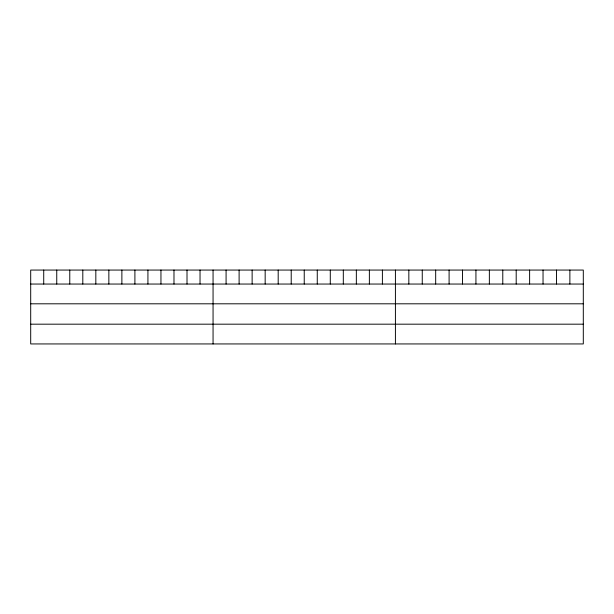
<?xml version="1.0" encoding="UTF-8"?>
<svg xmlns="http://www.w3.org/2000/svg" width="614" height="614" viewBox="0 0 614 614"><rect width="100%" height="100%" fill="white"/><g stroke="black" fill="none" stroke-linecap="round" stroke-linejoin="round"><path stroke-width="0.92" d="M583.3 284.044L583.3 343.94L30.7 343.94L30.7 270.06L583.3 270.06L583.3 284.044L30.7 284.044M30.7 303.807L583.3 303.807M30.7 324.177L583.3 324.177M569.876 270.06L569.876 284.044M556.461 270.06L556.461 284.044M543.037 270.06L543.037 284.044M529.621 270.06L529.621 284.044M516.197 270.06L516.197 284.044M502.782 270.06L502.782 284.044M489.358 270.06L489.358 284.044M475.934 270.06L475.934 284.044M462.519 270.06L462.519 284.044M449.095 270.06L449.095 284.044M435.679 270.06L435.679 284.044M422.255 270.06L422.255 284.044M408.84 270.06L408.84 284.044M395.416 270.06L395.416 343.94M382.392 270.06L382.392 284.044M369.367 270.06L369.367 284.044M356.343 270.06L356.343 284.044M343.31 270.06L343.31 284.044M330.286 270.06L330.286 284.044M317.261 270.06L317.261 284.044M304.237 270.06L304.237 284.044M291.213 270.06L291.213 284.044M278.188 270.06L278.188 284.044M265.164 270.06L265.164 284.044M252.131 270.06L252.131 284.044M239.107 270.06L239.107 284.044M226.082 270.06L226.082 284.044M213.058 270.06L213.058 343.94M200.034 270.06L200.034 284.044M187.009 270.06L187.009 284.044M173.985 270.06L173.985 284.044M160.952 270.06L160.952 284.044M147.928 270.06L147.928 284.044M134.903 270.06L134.903 284.044M121.879 270.06L121.879 284.044M108.855 270.06L108.855 284.044M95.83 270.06L95.83 284.044M82.806 270.06L82.806 284.044M69.773 270.06L69.773 284.044M56.749 270.06L56.749 284.044M43.724 270.06L43.724 284.044"/></g></svg>
